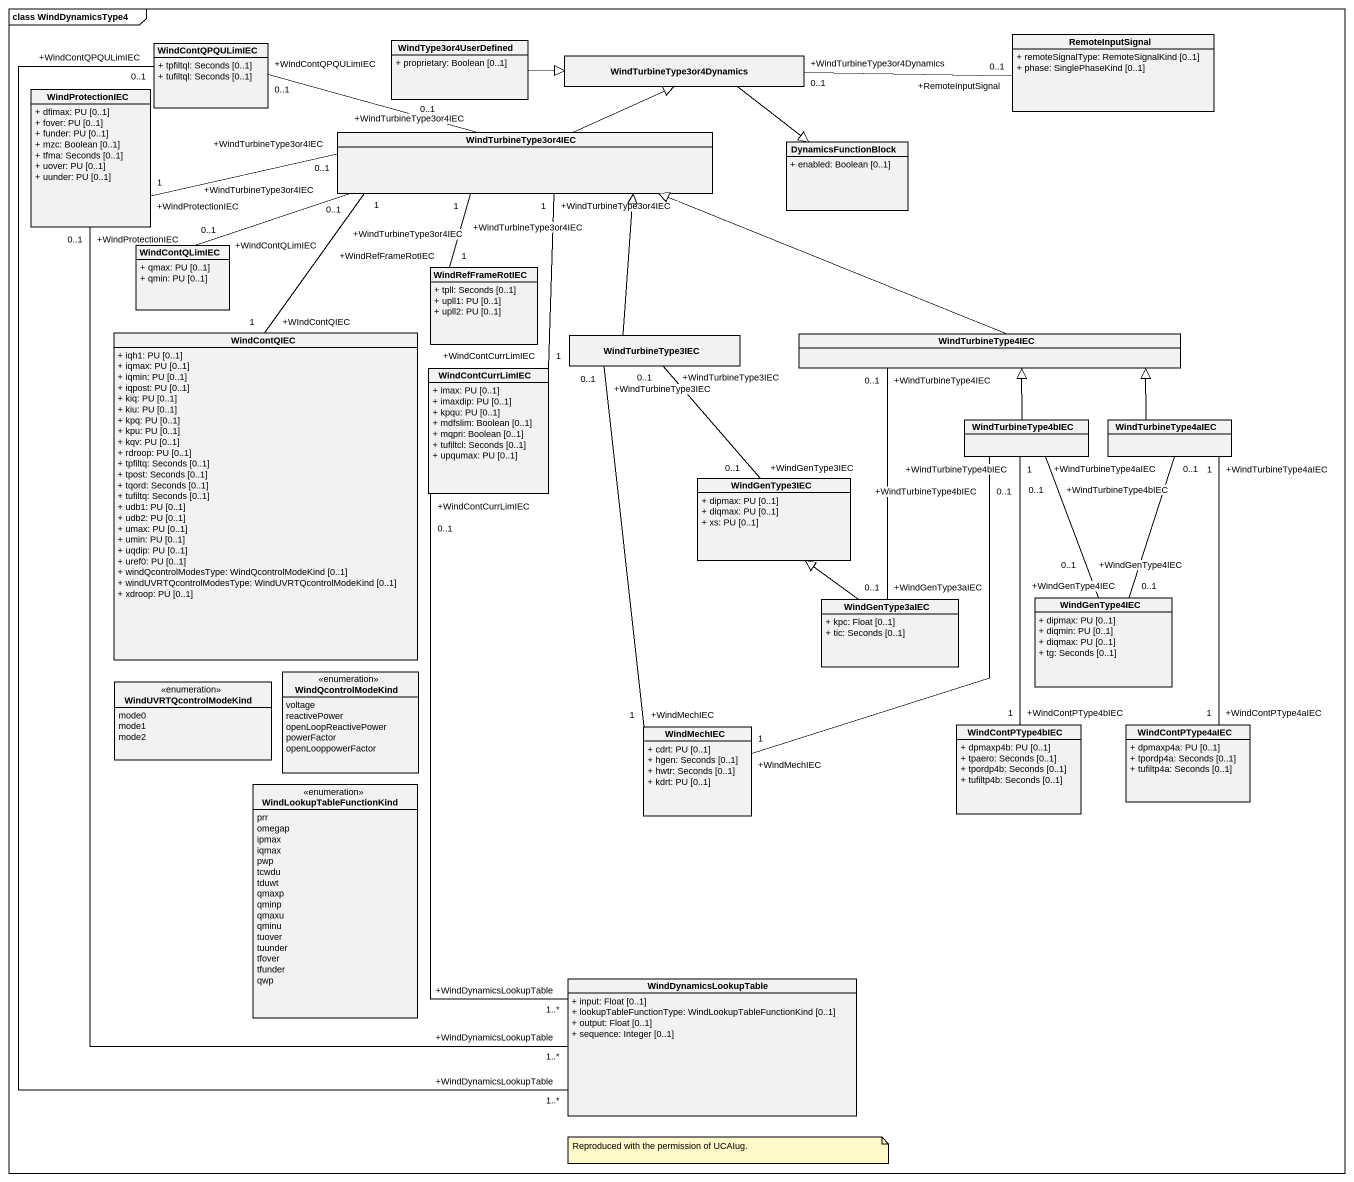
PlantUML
@startuml
mainframe class WindDynamicsType4
hide circle
hide empty members
skinparam classAttributeIconSize 0
class WindContQPQULimIEC {
  + tpfiltql: Seconds [0..1]
  + tufiltql: Seconds [0..1]
}
class WindType3or4UserDefined {
  + proprietary: Boolean [0..1]
}
class RemoteInputSignal {
  + remoteSignalType: RemoteSignalKind [0..1]
  + phase: SinglePhaseKind [0..1]
}
class WindProtectionIEC {
  + dfimax: PU [0..1]
  + fover: PU [0..1]
  + funder: PU [0..1]
  + mzc: Boolean [0..1]
  + tfma: Seconds [0..1]
  + uover: PU [0..1]
  + uunder: PU [0..1]
}
class WindTurbineType3or4Dynamics
class WindTurbineType3or4IEC
class DynamicsFunctionBlock {
  + enabled: Boolean [0..1]
}
class WindContQLimIEC {
  + qmax: PU [0..1]
  + qmin: PU [0..1]
}
class WindRefFrameRotIEC {
  + tpll: Seconds [0..1]
  + upll1: PU [0..1]
  + upll2: PU [0..1]
}
class WindContQIEC {
  + iqh1: PU [0..1]
  + iqmax: PU [0..1]
  + iqmin: PU [0..1]
  + iqpost: PU [0..1]
  + kiq: PU [0..1]
  + kiu: PU [0..1]
  + kpq: PU [0..1]
  + kpu: PU [0..1]
  + kqv: PU [0..1]
  + rdroop: PU [0..1]
  + tpfiltq: Seconds [0..1]
  + tpost: Seconds [0..1]
  + tqord: Seconds [0..1]
  + tufiltq: Seconds [0..1]
  + udb1: PU [0..1]
  + udb2: PU [0..1]
  + umax: PU [0..1]
  + umin: PU [0..1]
  + uqdip: PU [0..1]
  + uref0: PU [0..1]
  + windQcontrolModesType: WindQcontrolModeKind [0..1]
  + windUVRTQcontrolModesType: WindUVRTQcontrolModeKind [0..1]
  + xdroop: PU [0..1]
}
class WindTurbineType3IEC
class WindTurbineType4IEC
class WindContCurrLimIEC {
  + imax: PU [0..1]
  + imaxdip: PU [0..1]
  + kpqu: PU [0..1]
  + mdfslim: Boolean [0..1]
  + mqpri: Boolean [0..1]
  + tufiltcl: Seconds [0..1]
  + upqumax: PU [0..1]
}
class WindTurbineType4bIEC
class WindTurbineType4aIEC
class WindGenType3IEC {
  + dipmax: PU [0..1]
  + diqmax: PU [0..1]
  + xs: PU [0..1]
}
class WindGenType3aIEC {
  + kpc: Float [0..1]
  + tic: Seconds [0..1]
}
class WindGenType4IEC {
  + dipmax: PU [0..1]
  + diqmin: PU [0..1]
  + diqmax: PU [0..1]
  + tg: Seconds [0..1]
}
enum WindQcontrolModeKind {
  voltage
  reactivePower
  openLoopReactivePower
  powerFactor
  openLooppowerFactor
}
enum WindUVRTQcontrolModeKind {
  mode0
  mode1
  mode2
}
class WindMechIEC {
  + cdrt: PU [0..1]
  + hgen: Seconds [0..1]
  + hwtr: Seconds [0..1]
  + kdrt: PU [0..1]
}
class WindContPType4bIEC {
  + dpmaxp4b: PU [0..1]
  + tpaero: Seconds [0..1]
  + tpordp4b: Seconds [0..1]
  + tufiltp4b: Seconds [0..1]
}
class WindContPType4aIEC {
  + dpmaxp4a: PU [0..1]
  + tpordp4a: Seconds [0..1]
  + tufiltp4a: Seconds [0..1]
}
enum WindLookupTableFunctionKind {
  prr
  omegap
  ipmax
  iqmax
  pwp
  tcwdu
  tduwt
  qmaxp
  qminp
  qmaxu
  qminu
  tuover
  tuunder
  tfover
  tfunder
  qwp
}
class WindDynamicsLookupTable {
  + input: Float [0..1]
  + lookupTableFunctionType: WindLookupTableFunctionKind [0..1]
  + output: Float [0..1]
  + sequence: Integer [0..1]
}
WindContQPQULimIEC "+WindContQPQULimIEC\n0..1" -right- "+WindTurbineType3or4IEC\n0..1" WindTurbineType3or4IEC
WindType3or4UserDefined -right-|> WindTurbineType3or4Dynamics
WindProtectionIEC "+WindProtectionIEC\n1" -right- "+WindTurbineType3or4IEC\n0..1" WindTurbineType3or4IEC
WindTurbineType3or4Dynamics "+WindTurbineType3or4Dynamics\n0..1" -right- "+RemoteInputSignal\n0..1" RemoteInputSignal
WindTurbineType3or4Dynamics --|> DynamicsFunctionBlock
WindTurbineType3or4IEC -right-|> WindTurbineType3or4Dynamics
WindContQLimIEC "+WindContQLimIEC\n0..1" -right- "+WindTurbineType3or4IEC\n0..1" WindTurbineType3or4IEC
WindRefFrameRotIEC "+WindRefFrameRotIEC\n1" -up- "+WindTurbineType3or4IEC\n1" WindTurbineType3or4IEC
WindContQIEC "+WIndContQIEC\n1" -up- "+WindTurbineType3or4IEC\n1" WindTurbineType3or4IEC
WindTurbineType3IEC -up-|> WindTurbineType3or4IEC
WindTurbineType4IEC -left-|> WindTurbineType3or4IEC
WindContCurrLimIEC "+WindContCurrLimIEC\n1" -up- "+WindTurbineType3or4IEC\n1" WindTurbineType3or4IEC
WindTurbineType4bIEC -up-|> WindTurbineType4IEC
WindTurbineType4aIEC -left-|> WindTurbineType4IEC
WindGenType3IEC "+WindGenType3IEC\n0..1" -up- "+WindTurbineType3IEC\n0..1" WindTurbineType3IEC
WindGenType3aIEC "+WindGenType3aIEC\n0..1" -up- "+WindTurbineType4IEC\n0..1" WindTurbineType4IEC
WindGenType3aIEC -up-|> WindGenType3IEC
WindGenType4IEC "+WindGenType4IEC\n0..1" -up- "+WindTurbineType4bIEC\n0..1" WindTurbineType4bIEC
WindGenType4IEC "+WindGenType4IEC\n0..1" -up- "+WindTurbineType4aIEC\n0..1" WindTurbineType4aIEC
WindMechIEC "+WindMechIEC\n1" -up- "+WindTurbineType3IEC\n0..1" WindTurbineType3IEC
WindMechIEC "+WindMechIEC\n1" -up- "+WindTurbineType4bIEC\n0..1" WindTurbineType4bIEC
WindContPType4bIEC "+WindContPType4bIEC\n1" -up- "+WindTurbineType4bIEC\n1" WindTurbineType4bIEC
WindContPType4aIEC "+WindContPType4aIEC\n1" -up- "+WindTurbineType4aIEC\n1" WindTurbineType4aIEC
WindDynamicsLookupTable "+WindDynamicsLookupTable\n1..*" -up- "+WindContQPQULimIEC\n0..1" WindContQPQULimIEC
WindDynamicsLookupTable "+WindDynamicsLookupTable\n1..*" -up- "+WindProtectionIEC\n0..1" WindProtectionIEC
WindDynamicsLookupTable "+WindDynamicsLookupTable\n1..*" -up- "+WindContCurrLimIEC\n0..1" WindContCurrLimIEC
note as N1
  Reproduced with the permission of UCAIug.
end note
@enduml
